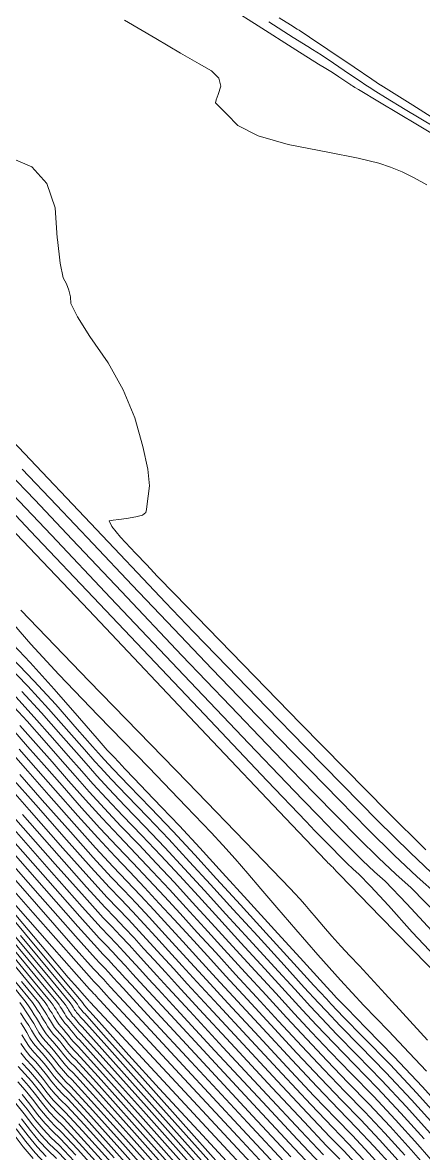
# Model space of a CAD drawing. Header units: inches. Extents: x 1337389 to 1347141, y 407035 to 414577.
# Drawn here: x 1339162 to 1339483, y 409295 to 410198 of the extents above; entities that cross this region are included whole.
import ezdxf

# ---------------------------------------------------------------- set-up
doc = ezdxf.new("R2010")
doc.units = ezdxf.units.IN
doc.header["$MEASUREMENT"] = 0
doc.layers.add('Topo', color=7, linetype='Continuous', lineweight=15, true_color=0x459900)

msp = doc.modelspace()

# ---------------------------------------------------------------- linework, layer by layer
at = {"layer": 'Topo'}
for points, elevation in [([(1339308.543, 410222.259), (1339350.7982, 410195.2993), (1339380.9129, 410176.163), (1339398.89, 410164.8519), (1339404.7281, 410161.366), (1339410.1959, 410157.978), (1339415.2939, 410154.688), (1339420.022, 410151.496), (1339423.231, 410149.3331), (1339424.9212, 410148.2009), (1339425.0929, 410148.0981), (1339426.1598, 410147.4319), (1339428.1219, 410146.2018), (1339430.9791, 410144.4088), (1339447.5919, 410134.4211), (1339477.96, 410116.2388), (1339522.0832, 410089.862)], 725), ([(1339485.438, 410068.2991), (1339475.489, 410073.9851), (1339465.8061, 410078.7631), (1339456.3871, 410082.634), (1339447.2342, 410085.596), (1339430.577, 410089.5791), (1339406.4179, 410094.5841), (1339374.7551, 410100.609), (1339350.742, 410107.644), (1339334.38, 410115.6879), (1339325.6681, 410124.7399), (1339319.7991, 410130.7981), (1339316.7721, 410133.861), (1339316.5891, 410133.929), (1339317.2329, 410136.1811), (1339318.703, 410140.617), (1339321.0009, 410147.2369), (1339319.2571, 410153.5141), (1339313.472, 410159.4471), (1339303.645, 410165.038), (1339288.7791, 410173.652), (1339268.8728, 410185.2911), (1339243.927, 410199.9539)], 730), ([(1339359.2259, 410198.5412), (1339378.7279, 410186.149), (1339390.3691, 410178.825), (1339394.1488, 410176.5681), (1339400.9723, 410172.1569), (1339410.837, 410165.5949), (1339423.7441, 410156.8788), (1339432.39, 410151.0439), (1339436.7749, 410148.09), (1339436.8991, 410148.0148), (1339439.581, 410146.3349), (1339444.821, 410143.047), (1339452.62, 410138.1529), (1339468.3369, 410128.6018), (1339491.9728, 410114.3961)], 720), ([(1339489.0829, 410122.783), (1339474.262, 410131.8961), (1339461.5209, 410139.8919), (1339453.002, 410145.238), (1339448.7051, 410147.9329), (1339448.629, 410147.979), (1339441.549, 410152.755), (1339427.466, 410162.2632), (1339406.3801, 410176.5009), (1339391.7481, 410186.337), (1339383.5711, 410191.7689), (1339381.8481, 410192.797), (1339376.542, 410196.1359), (1339367.6539, 410201.7831)], 715), ([(1339074.9719, 410126.0271), (1339081.1059, 410123.308), (1339104.607, 410114.2039), (1339120.299, 410108.1092), (1339128.181, 410105.024), (1339128.254, 410104.948), (1339129.164, 410104.0241), (1339130.9119, 410102.2521), (1339133.4971, 410099.6303), (1339140.8663, 410095.5122), (1339153.0179, 410089.895), (1339169.9551, 410082.7819), (1339181.8189, 410069.532), (1339188.6112, 410050.1451), (1339190.227, 410026.162)], 735), ([(1339190.227, 410026.162), (1339190.331, 410024.6221), (1339192.3899, 410005.9762), (1339194.7881, 409994.206), (1339197.524, 409989.313), (1339199.4911, 409984.2361), (1339200.6878, 409978.975), (1339201.1149, 409973.5289), (1339206.2971, 409962.9421), (1339216.2318, 409947.211), (1339230.92, 409926.3391), (1339242.876, 409904.738), (1339252.0991, 409882.4101), (1339258.5892, 409859.3529), (1339262.5459, 409841.257), (1339263.97, 409828.1219), (1339262.8621, 409819.9481), (1339262.0081, 409813.6671), (1339261.409, 409809.2801), (1339261.064, 409806.7861), (1339258.2989, 409804.7619), (1339253.1139, 409803.206), (1339245.5088, 409802.1199), (1339239.4179, 409801.2539), (1339234.8419, 409800.6069), (1339231.7802, 409800.1801), (1339233.7501, 409795.662), (1339240.7528, 409787.0532), (1339252.789, 409774.354), (1339261.7019, 409764.95), (1339267.4911, 409758.8409), (1339270.158, 409756.0289), (1339284.4901, 409741.2371), (1339310.4861, 409714.4671), (1339348.148, 409675.7168), (1339384.6222, 409638.343), (1339419.9099, 409602.3429), (1339454.0098, 409567.7182), (1339484.7181, 409537.5519)], 735), ([(1339494.976, 409513.8773), (1339472.1009, 409535.4051), (1339446.385, 409560.667), (1339417.8271, 409589.6651), (1339388.2749, 409619.8129), (1339357.7291, 409651.114), (1339326.1881, 409683.5651), (1339299.1869, 409711.5001), (1339276.7259, 409734.9179), (1339258.8032, 409753.8199), (1339235.5799, 409778.3188), (1339207.0549, 409808.4153), (1339173.2281, 409844.108), (1339149.8801, 409868.8861)], 740), ([(1339495.1502, 409484.4491), (1339473.1221, 409507.052), (1339460.865, 409517.9379), (1339446.869, 409531.1099), (1339431.134, 409546.567), (1339413.6609, 409564.309), (1339395.5799, 409582.7552), (1339376.8898, 409601.9059), (1339357.5932, 409621.7609), (1339328.583, 409652.0249), (1339289.8609, 409692.697), (1339241.4269, 409743.7783), (1339202.1928, 409785.1599), (1339172.159, 409816.843), (1339151.3238, 409838.8281)], 750), ([(1339162.2761, 409841.4679), (1339189.6069, 409812.6291), (1339218.8869, 409781.7399), (1339250.115, 409748.799), (1339283.293, 409713.8079), (1339313.8849, 409681.7632), (1339341.8901, 409652.6633), (1339367.3101, 409626.5101), (1339391.9271, 409601.2839), (1339415.7441, 409576.9869), (1339438.76, 409553.617), (1339459.4848, 409533.2569), (1339477.921, 409515.9079), (1339494.0659, 409501.5681)], 745), ([(1339505.9, 409438.039), (1339473.9139, 409471.7339), (1339454.815, 409492.8871), (1339440.5891, 409508.3149), (1339431.235, 409518.0191), (1339426.753, 409521.9998), (1339421.636, 409526.8149), (1339415.8841, 409532.4659), (1339409.4961, 409538.953), (1339402.8849, 409545.697), (1339396.052, 409552.6979), (1339388.9969, 409559.9581), (1339357.9776, 409592.5499), (1339302.996, 409650.4761), (1339224.051, 409733.7359), (1339168.807, 409792.0011), (1339137.263, 409825.2722)], 760), ([(1339154.7112, 409821.0582), (1339185.4999, 409788.581), (1339232.7391, 409738.757), (1339296.429, 409671.587), (1339343.281, 409622.288), (1339373.2949, 409590.8591), (1339386.471, 409577.302), (1339399.2331, 409564.2261), (1339411.5779, 409551.6309), (1339423.509, 409539.516), (1339434.2532, 409528.9632), (1339443.8091, 409519.969), (1339452.179, 409512.5361), (1339469.6479, 409494.4121), (1339496.2181, 409465.5981)], 755), ([(1339152.114, 409795.4219), (1339215.3642, 409728.7151), (1339309.564, 409629.366), (1339372.6761, 409562.8131), (1339404.6988, 409529.0561), (1339405.633, 409528.095), (1339406.5381, 409527.168), (1339407.413, 409526.2751), (1339408.2591, 409525.4159), (1339409.02, 409524.6679), (1339409.6981, 409524.03), (1339410.2909, 409523.5029), (1339411.5291, 409522.218), (1339413.4127, 409520.1759), (1339415.9419, 409517.375), (1339448.6349, 409483.9519), (1339511.4939, 409419.9061)], 765), ([(1339486.1068, 409385.3699), (1339452.36, 409422.3551), (1339431.687, 409444.7922), (1339424.0891, 409452.6809), (1339416.7529, 409460.5709), (1339409.6799, 409468.4621), (1339402.87, 409476.3542), (1339396.9757, 409483.209), (1339392, 409489.0289), (1339387.9402, 409493.813), (1339383.9938, 409498.334), (1339380.1631, 409502.5921), (1339376.4449, 409506.587), (1339347.797, 409536.1869), (1339294.2181, 409591.3931), (1339215.71, 409672.2041), (1339161.0692, 409728.7319)], 770), ([(1339155.5899, 409717.2989), (1339169.1049, 409701.7193), (1339191.553, 409677.5009), (1339222.933, 409644.645), (1339263.2451, 409603.1501), (1339293.2989, 409572.0709), (1339313.0949, 409551.4068), (1339322.6339, 409541.1589), (1339332.4641, 409530.236), (1339342.5869, 409518.6379), (1339353.002, 409506.3649), (1339365.7689, 409491.4351), (1339380.888, 409473.8471), (1339398.3591, 409453.6022), (1339416.504, 409433.3589), (1339435.3239, 409413.117), (1339454.8181, 409392.8772), (1339471.4609, 409375.369), (1339485.2539, 409360.5929)], 775), ([(1339504.117, 409323.8139), (1339481.9021, 409348.451), (1339459.5631, 409372.224), (1339437.1, 409395.1319), (1339421.621, 409410.9472), (1339413.1241, 409419.6702), (1339411.611, 409421.299), (1339402.887, 409430.832), (1339386.953, 409448.2702), (1339363.809, 409473.6121), (1339342.2768, 409497.1799), (1339322.357, 409518.9729), (1339304.0481, 409538.992), (1339287.7919, 409556.527), (1339273.59, 409571.579), (1339261.441, 409584.1469), (1339251.686, 409594.306), (1339244.3242, 409602.0541), (1339239.356, 409607.392), (1339235.339, 409611.6759), (1339232.272, 409614.908), (1339230.1563, 409617.0859), (1339222.037, 409626.27), (1339207.916, 409642.4609), (1339187.7919, 409665.6589), (1339168.658, 409686.927), (1339150.513, 409706.2649)], 780), ([(1339498.9441, 409319.5039), (1339477.6378, 409343.1329), (1339456.213, 409365.932), (1339434.6691, 409387.9041), (1339418.9939, 409403.9629), (1339409.189, 409414.112), (1339405.2529, 409418.3491), (1339395.2589, 409429.2429), (1339379.2079, 409446.7941), (1339357.099, 409471.0029), (1339336.53, 409493.5162), (1339317.5008, 409514.335), (1339300.0111, 409533.4579), (1339282.4981, 409552.2619), (1339264.9631, 409570.7459), (1339247.4051, 409588.9108), (1339234.989, 409601.8272), (1339227.7161, 409609.4951), (1339225.5849, 409611.9161), (1339218.41, 409620.0479), (1339206.1891, 409633.8938), (1339188.9249, 409653.4522), (1339171.4829, 409672.421), (1339153.8649, 409690.8019)], 785), ([(1339149.9679, 409685.528), (1339166.6691, 409668.1041), (1339183.2031, 409650.1221), (1339199.5699, 409631.581), (1339211.9429, 409617.56), (1339220.3231, 409608.059), (1339224.7089, 409603.0759), (1339233.2119, 409593.983), (1339245.831, 409580.78), (1339262.5669, 409563.466), (1339279.2818, 409545.8472), (1339295.9739, 409527.924), (1339312.6449, 409509.6961), (1339330.7831, 409489.8529), (1339350.389, 409468.3941), (1339371.4619, 409445.3189), (1339387.6309, 409427.654), (1339398.8949, 409415.399), (1339405.2529, 409408.5541), (1339416.3681, 409396.9789), (1339432.237, 409380.675), (1339452.862, 409359.6409), (1339473.3729, 409337.814), (1339493.77, 409315.1928)], 790), ([(1339488.597, 409310.8832), (1339469.1081, 409332.4949), (1339449.5109, 409353.3499), (1339429.8061, 409373.447), (1339413.741, 409389.995), (1339401.3179, 409402.996), (1339392.5361, 409412.4491), (1339380.0031, 409426.0649), (1339363.7168, 409443.8431), (1339343.679, 409465.7848), (1339325.0361, 409486.1891), (1339307.7892, 409505.058), (1339291.9371, 409522.39), (1339276.065, 409539.4331), (1339260.1721, 409556.186), (1339244.2581, 409572.649), (1339231.4351, 409586.1399), (1339221.702, 409596.6569), (1339215.06, 409604.202), (1339205.4762, 409615.072), (1339192.95, 409629.2691), (1339177.482, 409646.792), (1339161.855, 409663.787)], 795), ([(1339495.8211, 409281.978), (1339478.249, 409302.2621), (1339460.5791, 409321.858), (1339442.81, 409340.7681), (1339424.9421, 409358.9901), (1339408.488, 409376.0269), (1339393.448, 409391.881), (1339379.8201, 409406.55), (1339364.7459, 409422.887), (1339348.2261, 409440.892), (1339330.258, 409460.5661), (1339313.5419, 409478.8628), (1339298.0769, 409495.7809), (1339283.8641, 409511.3218), (1339269.6309, 409526.6039), (1339255.381, 409541.6259), (1339241.1122, 409556.3879), (1339227.8809, 409570.4521), (1339215.689, 409583.8191), (1339204.5361, 409596.4869), (1339192.5431, 409610.0959), (1339179.71, 409624.6441), (1339166.039, 409640.1319), (1339152.2271, 409655.153)], 805), ([(1339157.0409, 409659.4701), (1339171.7599, 409643.4619), (1339186.33, 409626.9569), (1339199.0101, 409612.5839), (1339209.7979, 409600.3449), (1339218.6959, 409590.238), (1339229.6579, 409578.2961), (1339242.6849, 409564.5189), (1339257.7759, 409548.9061), (1339272.8479, 409533.0178), (1339287.8999, 409516.8561), (1339302.9329, 409500.4199), (1339319.2892, 409482.526), (1339336.969, 409463.1749), (1339355.9711, 409442.368), (1339372.3751, 409424.4759), (1339386.178, 409409.499), (1339397.383, 409397.438), (1339411.1151, 409383.0112), (1339427.374, 409366.218), (1339446.1609, 409347.059), (1339464.844, 409327.177), (1339483.4229, 409306.572)], 800), ([(1339489.7439, 409278.7112), (1339473.076, 409297.9511), (1339456.3139, 409316.5398), (1339439.4591, 409334.4772), (1339422.5109, 409351.761), (1339405.8619, 409369.0429), (1339389.5119, 409386.3229), (1339373.462, 409403.5999), (1339357.118, 409421.2977), (1339340.48, 409439.4169), (1339323.548, 409457.9569), (1339307.7949, 409475.199), (1339293.222, 409491.1428), (1339279.8269, 409505.7889), (1339266.4148, 409520.19), (1339252.9851, 409534.346), (1339239.538, 409548.2571), (1339226.1041, 409562.609), (1339212.6821, 409577.4001), (1339199.273, 409592.6301), (1339186.0759, 409607.6081), (1339173.0912, 409622.3319), (1339160.317, 409636.8021)], 810), ([(1339154.5961, 409633.4721), (1339166.471, 409620.019), (1339179.6091, 409605.1201), (1339194.0108, 409588.7729), (1339209.676, 409570.9799), (1339224.3269, 409554.7653), (1339237.9651, 409540.127), (1339250.59, 409527.0659), (1339263.198, 409513.7749), (1339275.7901, 409500.255), (1339288.3661, 409486.505), (1339302.048, 409471.5359), (1339316.8379, 409455.3479), (1339332.735, 409437.9421), (1339349.4902, 409419.709), (1339367.104, 409400.65), (1339385.577, 409380.765), (1339403.2351, 409362.0588), (1339420.0788, 409344.5331), (1339436.1091, 409328.1849), (1339452.05, 409311.221), (1339467.9019, 409293.641)], 815), ([(1339462.729, 409289.33), (1339447.785, 409305.9029), (1339432.758, 409321.8939), (1339417.6479, 409337.3041), (1339400.6092, 409355.0752), (1339381.642, 409375.207), (1339360.7459, 409397.6999), (1339341.8618, 409418.1199), (1339324.9889, 409436.466), (1339310.1279, 409452.7392), (1339296.301, 409467.8721), (1339283.51, 409481.866), (1339271.7531, 409494.721), (1339259.9811, 409507.361), (1339248.1941, 409519.7861), (1339236.392, 409531.996), (1339222.5501, 409546.921), (1339206.6691, 409564.5612), (1339188.7491, 409584.9159), (1339173.143, 409602.6309), (1339159.851, 409617.7072)], 820), ([(1339457.555, 409285.0199), (1339443.5211, 409300.584), (1339429.408, 409315.603), (1339415.2158, 409330.0759), (1339397.9819, 409348.0909), (1339377.7061, 409369.65), (1339354.3878, 409394.75), (1339334.2339, 409416.531), (1339317.244, 409434.9909), (1339303.4181, 409450.1297), (1339290.5539, 409464.209), (1339278.654, 409477.228), (1339267.7161, 409489.1871), (1339256.7649, 409500.9461), (1339245.799, 409512.5059), (1339234.8181, 409523.8648), (1339220.7729, 409539.0769), (1339203.662, 409558.142), (1339183.4859, 409581.0591), (1339166.6759, 409600.1428), (1339153.2308, 409615.3942)], 825), ([(1339147.2761, 409592.679), (1339167.6989, 409569.4879), (1339194.642, 409538.8848), (1339215.4419, 409515.5458), (1339230.098, 409499.4729), (1339238.6121, 409490.666), (1339247.1141, 409481.7031), (1339255.606, 409472.586), (1339264.0861, 409463.313), (1339273.3131, 409453.219), (1339283.2871, 409442.302), (1339294.007, 409430.5638), (1339311.3491, 409411.7639), (1339335.314, 409385.9012), (1339365.9001, 409352.9758), (1339390.1031, 409327.1392), (1339407.9209, 409308.39), (1339419.3559, 409296.7288), (1339430.7269, 409284.629)], 840), ([(1339434.9908, 409289.947), (1339422.7059, 409303.021), (1339410.353, 409315.6192), (1339392.7292, 409334.1231), (1339369.836, 409358.5339), (1339341.6719, 409388.8509), (1339318.9771, 409413.353), (1339301.7521, 409432.0399), (1339289.9971, 409444.9119), (1339279.06, 409456.882), (1339268.9422, 409467.9509), (1339259.6429, 409478.1189), (1339250.3309, 409488.1171), (1339241.0068, 409497.9459), (1339231.672, 409507.604), (1339217.2191, 409523.3899), (1339197.6489, 409545.304), (1339172.9612, 409573.3451), (1339153.7422, 409595.167)], 835), ([(1339452.3819, 409280.7089), (1339439.256, 409295.266), (1339426.057, 409309.3122), (1339412.7849, 409322.847), (1339395.356, 409341.1069), (1339373.7711, 409364.0919), (1339348.03, 409391.8009), (1339326.606, 409414.9419), (1339309.498, 409433.5149), (1339296.7069, 409447.5211), (1339284.807, 409460.5462), (1339273.7979, 409472.5899), (1339263.68, 409483.6529), (1339253.548, 409494.5318), (1339243.4031, 409505.2258), (1339233.2449, 409515.735), (1339218.9959, 409531.2341), (1339200.6548, 409551.7231), (1339178.2238, 409577.2019), (1339160.209, 409597.6551)], 830), ([(1339416.005, 409290.4379), (1339405.49, 409301.162), (1339387.477, 409320.1549), (1339361.9651, 409347.418), (1339328.9557, 409382.9509), (1339303.7208, 409410.175), (1339286.261, 409429.089), (1339276.5771, 409439.693), (1339267.5661, 409449.5549), (1339259.2309, 409458.675), (1339251.5689, 409467.0521), (1339243.898, 409475.2889), (1339236.2161, 409483.3858), (1339228.5251, 409491.3429), (1339213.6651, 409507.7031), (1339191.6349, 409532.465), (1339162.437, 409565.6309)], 845), ([(1339146.6499, 409554.06), (1339182.6149, 409513.2082), (1339208.3341, 409484.172), (1339223.8049, 409466.951), (1339229.0299, 409461.546), (1339234.2479, 409456.0451), (1339239.4592, 409450.4499), (1339244.663, 409444.7601), (1339250.3251, 409438.5648), (1339256.4459, 409431.8659), (1339263.025, 409424.6621), (1339280.8368, 409405.408), (1339309.8811, 409374.1021), (1339350.1589, 409330.7448), (1339379.597, 409299.2031), (1339398.1951, 409279.477)], 860), ([(1339151.9119, 409557.917), (1339185.6221, 409519.627), (1339210.111, 409492.0149), (1339225.3782, 409475.081), (1339231.425, 409468.8259), (1339237.4641, 409462.4599), (1339243.496, 409455.9839), (1339249.5189, 409449.398), (1339256.0719, 409442.228), (1339263.1559, 409434.475), (1339270.7702, 409426.1379), (1339288.465, 409406.9971), (1339316.2388, 409377.0519), (1339354.0949, 409336.3029), (1339382.2239, 409306.1871), (1339400.627, 409286.7049)], 855), ([(1339157.174, 409561.774), (1339188.628, 409526.0459), (1339211.888, 409499.859), (1339226.952, 409483.2121), (1339233.8209, 409476.106), (1339240.681, 409468.874), (1339247.532, 409461.5181), (1339254.375, 409454.036), (1339261.8188, 409445.8919), (1339269.8661, 409437.0839), (1339278.5161, 409427.6129), (1339296.093, 409408.586), (1339322.5979, 409380.0021), (1339358.0302, 409341.8609), (1339384.8499, 409313.1709), (1339403.0579, 409293.9333)], 850), ([(1339136.125, 409546.346), (1339176.6019, 409500.3699), (1339204.779, 409468.4839), (1339220.658, 409450.689), (1339224.2389, 409446.9859), (1339227.8139, 409443.2171), (1339231.3852, 409439.3821), (1339234.9509, 409435.483), (1339238.8319, 409431.2381), (1339243.0259, 409426.6482), (1339247.5342, 409421.7109), (1339265.5801, 409402.23), (1339297.165, 409368.2021), (1339342.2889, 409319.6301), (1339374.344, 409285.2351)], 870), ([(1339376.9711, 409292.2189), (1339346.2238, 409325.1871), (1339303.5231, 409371.1518), (1339273.208, 409403.8191), (1339255.2789, 409423.187), (1339249.7359, 409429.257), (1339244.5783, 409434.902), (1339239.807, 409440.1209), (1339235.4219, 409444.916), (1339231.0311, 409449.631), (1339226.634, 409454.2658), (1339222.232, 409458.8199), (1339206.556, 409476.3279), (1339179.6081, 409506.789), (1339141.387, 409550.2029)], 865), ([(1339125.6, 409538.632), (1339170.5877, 409487.531), (1339201.225, 409452.797), (1339217.5119, 409434.4279), (1339219.4481, 409432.426), (1339221.3809, 409430.3879), (1339223.3109, 409428.3149), (1339225.2401, 409426.207), (1339227.3379, 409423.9109), (1339229.6049, 409421.429), (1339232.0431, 409418.7609), (1339250.3239, 409399.052), (1339284.449, 409362.303), (1339334.418, 409308.5142), (1339369.0911, 409271.2671)], 880), ([(1339371.7179, 409278.2513), (1339338.3529, 409314.072), (1339290.8071, 409365.253), (1339257.9521, 409400.6409), (1339239.7881, 409420.2361), (1339236.3149, 409424.0391), (1339233.0847, 409427.5751), (1339230.0948, 409430.845), (1339227.348, 409433.8488), (1339224.5969, 409436.802), (1339221.843, 409439.7059), (1339219.0851, 409442.5591), (1339203.0018, 409460.6401), (1339173.595, 409493.95), (1339130.8621, 409542.4888)], 875), ([(1339341.4059, 409271.6101), (1339302.962, 409312.9931), (1339271.6449, 409346.9529), (1339247.4561, 409373.49), (1339230.3939, 409392.6039), (1339218.9571, 409405.405), (1339213.1451, 409411.8951), (1339212.958, 409412.0709), (1339212.7691, 409412.274), (1339212.578, 409412.5021), (1339212.383, 409412.7561), (1339212.1898, 409412.994), (1339211.9969, 409413.2161), (1339211.8049, 409413.4229), (1339211.634, 409413.6341), (1339211.4839, 409413.8519), (1339211.3559, 409414.0738), (1339211.2321, 409414.2821), (1339211.111, 409414.4751), (1339210.9951, 409414.6518), (1339210.864, 409414.8501), (1339210.72, 409415.0689), (1339210.5623, 409415.3092), (1339195.3002, 409433.6259), (1339164.9329, 409470.022), (1339119.462, 409524.4948)], 895), ([(1339152.874, 409490.3771), (1339181.09, 409456.7309), (1339198.9729, 409435.6208), (1339206.5239, 409427.0438), (1339211.654, 409421.2261), (1339214.3649, 409418.1671), (1339214.6571, 409417.8661), (1339214.947, 409417.5591), (1339215.2378, 409417.247), (1339215.528, 409416.9301), (1339215.844, 409416.585), (1339216.185, 409416.211), (1339216.551, 409415.81), (1339235.067, 409395.874), (1339271.7331, 409356.403), (1339326.5469, 409297.3981), (1339363.838, 409257.299)], 890), ([(1339157.0911, 409493.0271), (1339185.958, 409460.2382), (1339205.5739, 409437.9951), (1339215.9392, 409426.2979), (1339217.052, 409425.146), (1339218.164, 409423.9729), (1339219.275, 409422.7809), (1339220.384, 409421.568), (1339221.591, 409420.2481), (1339222.8949, 409418.8199), (1339224.297, 409417.2847), (1339242.696, 409397.4631), (1339278.091, 409359.3529), (1339330.483, 409302.9561), (1339366.465, 409264.2828)], 885), ([(1339304.489, 409271.4808), (1339256.6979, 409325.02), (1339224.197, 409361.319), (1339206.986, 409380.3768), (1339205.065, 409382.1941), (1339203.1189, 409384.2781), (1339201.1459, 409386.6261), (1339199.147, 409389.2402), (1339197.1551, 409391.6911), (1339195.1701, 409393.9778), (1339193.1929, 409396.1019), (1339191.4351, 409398.281), (1339189.8959, 409400.5159), (1339188.576, 409402.8071), (1339187.2961, 409404.943), (1339186.0559, 409406.926), (1339184.857, 409408.7539), (1339183.5148, 409410.7953), (1339182.031, 409413.048), (1339180.4051, 409415.513), (1339166.487, 409432.531), (1339140.2781, 409464.102)], 925), ([(1339144.3871, 409465.0891), (1339171.2891, 409432.714), (1339185.431, 409415.4789), (1339186.8119, 409413.385), (1339188.073, 409411.4707), (1339189.2127, 409409.7369), (1339190.2321, 409408.184), (1339191.285, 409406.4998), (1339192.3731, 409404.685), (1339193.494, 409402.7389), (1339194.801, 409400.8399), (1339196.295, 409398.9891), (1339197.975, 409397.184), (1339199.661, 409395.2411), (1339201.3531, 409393.1589), (1339203.051, 409390.9389), (1339204.7271, 409388.9439), (1339206.3811, 409387.1738), (1339208.0121, 409385.6299), (1339225.5671, 409366.1529), (1339259.0458, 409328.7419), (1339308.4482, 409273.3992)], 920), ([(1339312.4061, 409275.317), (1339261.3939, 409332.4649), (1339226.9378, 409370.986), (1339209.0389, 409390.8831), (1339207.6959, 409392.1529), (1339206.336, 409393.6101), (1339204.956, 409395.251), (1339203.559, 409397.079), (1339202.1661, 409398.7919), (1339200.779, 409400.3909), (1339199.3968, 409401.875), (1339198.1681, 409403.3991), (1339197.0921, 409404.9611), (1339196.1691, 409406.5631), (1339195.2751, 409408.056), (1339194.408, 409409.442), (1339193.5691, 409410.72), (1339192.631, 409412.147), (1339191.594, 409413.7219), (1339190.4572, 409415.4451), (1339176.091, 409432.896), (1339148.496, 409466.076)], 915), ([(1339152.605, 409467.0623), (1339180.894, 409433.0791), (1339195.484, 409415.4111), (1339196.3751, 409414.0591), (1339197.1888, 409412.8231), (1339197.926, 409411.703), (1339198.584, 409410.7), (1339199.2641, 409409.6131), (1339199.966, 409408.4408), (1339200.69, 409407.184), (1339201.534, 409405.9579), (1339202.4992, 409404.7618), (1339203.5829, 409403.5971), (1339204.672, 409402.342), (1339205.7648, 409400.9979), (1339206.8621, 409399.5641), (1339207.9439, 409398.2759), (1339209.012, 409397.1332), (1339210.0649, 409396.1359), (1339228.3091, 409375.8201), (1339263.742, 409336.1869), (1339316.365, 409277.235)], 910), ([(1339320.3231, 409279.1527), (1339266.09, 409339.9089), (1339229.6799, 409380.6541), (1339211.092, 409401.3891), (1339210.3271, 409402.1121), (1339209.5518, 409402.9421), (1339208.7669, 409403.8769), (1339207.9712, 409404.917), (1339207.178, 409405.893), (1339206.3879, 409406.804), (1339205.601, 409407.649), (1339204.9009, 409408.5169), (1339204.2881, 409409.407), (1339203.7629, 409410.318), (1339203.253, 409411.1691), (1339202.7599, 409411.9581), (1339202.282, 409412.686), (1339201.748, 409413.499), (1339201.157, 409414.395), (1339200.51, 409415.3769), (1339185.6961, 409433.2611), (1339156.7139, 409468.049)], 905), ([(1339160.8241, 409469.035), (1339190.4981, 409433.4439), (1339205.536, 409415.3429), (1339205.939, 409414.732), (1339206.3061, 409414.175), (1339206.6382, 409413.6689), (1339206.9351, 409413.2161), (1339207.2419, 409412.725), (1339207.5588, 409412.1959), (1339207.8861, 409411.629), (1339208.2671, 409411.0758), (1339208.703, 409410.536), (1339209.192, 409410.0099), (1339209.6839, 409409.4432), (1339210.177, 409408.837), (1339210.6719, 409408.189), (1339211.161, 409407.608), (1339211.6429, 409407.092), (1339212.1191, 409406.642), (1339226.9299, 409390.1041), (1339256.077, 409357.48), (1339299.5589, 409308.768), (1339332.4691, 409272.072)], 900), ([(1339152.081, 409431.983), (1339165.3269, 409415.615), (1339167.6859, 409412.0369), (1339169.8399, 409408.7669), (1339171.7871, 409405.8051), (1339173.5291, 409403.1509), (1339175.3281, 409400.274), (1339177.1861, 409397.173), (1339179.101, 409393.8488), (1339181.3351, 409390.6051), (1339183.887, 409387.4409), (1339186.7569, 409384.359), (1339189.637, 409381.0388), (1339192.528, 409377.482), (1339195.43, 409373.6881), (1339198.2931, 409370.2789), (1339201.119, 409367.256), (1339203.9061, 409364.618), (1339220.085, 409346.8169), (1339249.6542, 409313.8529), (1339292.614, 409265.7259)], 940), ([(1339156.883, 409432.1659), (1339170.3529, 409415.581), (1339172.4679, 409412.3741), (1339174.398, 409409.4432), (1339176.144, 409406.7878), (1339177.705, 409404.4099), (1339179.318, 409401.8309), (1339180.983, 409399.051), (1339182.6992, 409396.0709), (1339184.701, 409393.164), (1339186.9891, 409390.3281), (1339189.5612, 409387.565), (1339192.1429, 409384.5902), (1339194.7341, 409381.4008), (1339197.3353, 409378.0009), (1339199.902, 409374.9451), (1339202.4341, 409372.2361), (1339204.9329, 409369.8709), (1339221.4549, 409351.6511), (1339252.002, 409317.575), (1339296.5719, 409267.644)], 935), ([(1339161.6849, 409432.3479), (1339175.3789, 409415.547), (1339177.249, 409412.711), (1339178.956, 409410.1189), (1339180.5, 409407.7709), (1339181.8812, 409405.6679), (1339183.3071, 409403.3871), (1339184.7789, 409400.9291), (1339186.2978, 409398.2941), (1339188.068, 409395.7219), (1339190.0911, 409393.2151), (1339192.3661, 409390.7719), (1339194.6491, 409388.14), (1339196.9411, 409385.3211), (1339199.2409, 409382.313), (1339201.5099, 409379.6119), (1339203.7499, 409377.215), (1339205.9589, 409375.1239), (1339222.826, 409356.4849), (1339254.35, 409321.2979), (1339300.5309, 409269.563)], 930), ([(1339288.6549, 409263.8081), (1339247.306, 409310.131), (1339218.7139, 409341.9829), (1339202.88, 409359.3648), (1339199.8029, 409362.2769), (1339196.685, 409365.6131), (1339193.525, 409369.376), (1339190.3219, 409373.5629), (1339187.1309, 409377.489), (1339183.9518, 409381.1521), (1339180.7849, 409384.555), (1339177.9679, 409388.0461), (1339175.5029, 409391.626), (1339173.3889, 409395.2951), (1339171.3391, 409398.718), (1339169.353, 409401.893), (1339167.4309, 409404.8221), (1339165.282, 409408.0909), (1339162.9051, 409411.7), (1339160.3011, 409415.649)], 945), ([(1339160.723, 409407.415), (1339163.075, 409403.8389), (1339165.1772, 409400.635), (1339167.35, 409397.1611), (1339169.5932, 409393.417), (1339171.905, 409389.403), (1339174.602, 409385.4869), (1339177.683, 409381.6678), (1339181.148, 409377.9459), (1339184.626, 409373.938), (1339188.1159, 409369.644), (1339191.6191, 409365.0629), (1339195.0769, 409360.947), (1339198.4881, 409357.2969), (1339201.853, 409354.1123), (1339217.343, 409337.149), (1339244.9579, 409306.4081), (1339284.6972, 409261.8901)], 950), ([(1339161.002, 409399.377), (1339163.361, 409395.605), (1339165.7961, 409391.539), (1339168.3069, 409387.1811), (1339171.2351, 409382.928), (1339174.581, 409378.781), (1339178.3429, 409374.74), (1339182.12, 409370.3869), (1339185.9101, 409365.7239), (1339189.7139, 409360.7501), (1339193.4679, 409356.2808), (1339197.172, 409352.3179), (1339200.8269, 409348.8589), (1339215.9724, 409332.3149), (1339242.6099, 409302.686), (1339280.7381, 409259.9719)], 955), ([(1339161.1111, 409382.7359), (1339164.5023, 409377.81), (1339168.3771, 409373.0069), (1339172.734, 409368.3269), (1339177.108, 409363.2861), (1339181.4979, 409357.8861), (1339185.9028, 409352.1249), (1339190.2511, 409346.949), (1339194.5413, 409342.3593), (1339198.7741, 409338.353), (1339213.2308, 409322.647), (1339237.9129, 409295.2421), (1339272.821, 409256.136)], 965), ([(1339276.78, 409258.0539), (1339240.2609, 409298.964), (1339214.6021, 409327.4808), (1339199.8001, 409343.606), (1339195.8569, 409347.338), (1339191.86, 409351.615), (1339187.8091, 409356.438), (1339183.7041, 409361.8052), (1339179.6139, 409366.8371), (1339175.5389, 409371.5331), (1339171.4791, 409375.8941), (1339167.869, 409380.3689), (1339164.709, 409384.9579), (1339161.9989, 409389.6621)], 960), ([(1339161.1349, 409375.2509), (1339165.2749, 409370.1212), (1339169.93, 409365.12), (1339174.602, 409359.736), (1339179.2919, 409353.9661), (1339183.998, 409347.8118), (1339188.6429, 409342.283), (1339193.2258, 409337.379), (1339197.747, 409333.1001), (1339211.8601, 409317.813), (1339235.565, 409291.5189)], 970), ([(1339230.869, 409284.075), (1339209.119, 409308.1461), (1339195.694, 409322.594), (1339190.5951, 409327.4199), (1339185.4259, 409332.951), (1339180.1879, 409339.1869), (1339174.8791, 409346.1279), (1339169.591, 409352.635), (1339164.3211, 409358.7079), (1339159.0711, 409364.3469)], 980), ([(1339233.2172, 409287.7971), (1339210.4901, 409312.98), (1339196.721, 409327.8469), (1339191.9099, 409332.4), (1339187.0338, 409337.617), (1339182.093, 409343.5), (1339177.0861, 409350.047), (1339172.0961, 409356.1847), (1339167.1251, 409361.9138), (1339162.1729, 409367.2341)], 975), ([(1339161.516, 409355.501), (1339167.0851, 409349.084), (1339172.673, 409342.208), (1339178.2819, 409334.8741), (1339183.818, 409328.285), (1339189.279, 409322.441), (1339194.6671, 409317.341), (1339207.7481, 409303.312), (1339228.521, 409280.3521)], 985), ([(1339226.1729, 409276.63), (1339206.377, 409298.478), (1339193.6409, 409312.0881), (1339187.964, 409317.4611), (1339182.209, 409323.6192), (1339176.3771, 409330.562), (1339170.467, 409338.2889), (1339164.5792, 409345.534), (1339158.7121, 409352.295)], 990), ([(1339203.6359, 409288.81), (1339191.5882, 409301.582), (1339185.333, 409307.5021), (1339178.9919, 409314.287), (1339172.566, 409321.937), (1339166.055, 409330.4511), (1339159.5669, 409338.4321)], 1000), ([(1339162.0732, 409341.9829), (1339168.2609, 409334.3702), (1339174.472, 409326.2489), (1339180.6011, 409318.953), (1339186.6481, 409312.4821), (1339192.614, 409306.8349), (1339205.0069, 409293.6441)], 995), ([(1339202.2652, 409283.9759), (1339190.5611, 409296.329), (1339184.0167, 409302.523), (1339177.384, 409309.621), (1339170.6609, 409317.624), (1339163.849, 409326.5311), (1339157.0609, 409334.8821)], 1005), ([(1339181.3859, 409292.564), (1339174.167, 409300.2891), (1339166.8511, 409308.999), (1339159.4372, 409318.6929)], 1015), ([(1339161.643, 409322.612), (1339168.7559, 409313.3109), (1339175.7751, 409304.9549), (1339182.7021, 409297.5429), (1339189.5349, 409291.0758)], 1010), ([(1339170.9499, 409290.9571), (1339163.04, 409300.3731), (1339155.024, 409310.8539)], 1025), ([(1339157.2308, 409314.773), (1339164.945, 409304.686), (1339172.5589, 409295.6229), (1339180.0712, 409287.5851)], 1020)]:
    msp.add_lwpolyline(points, dxfattribs=dict(at, elevation=elevation))

doc.saveas('drawing.dxf')
